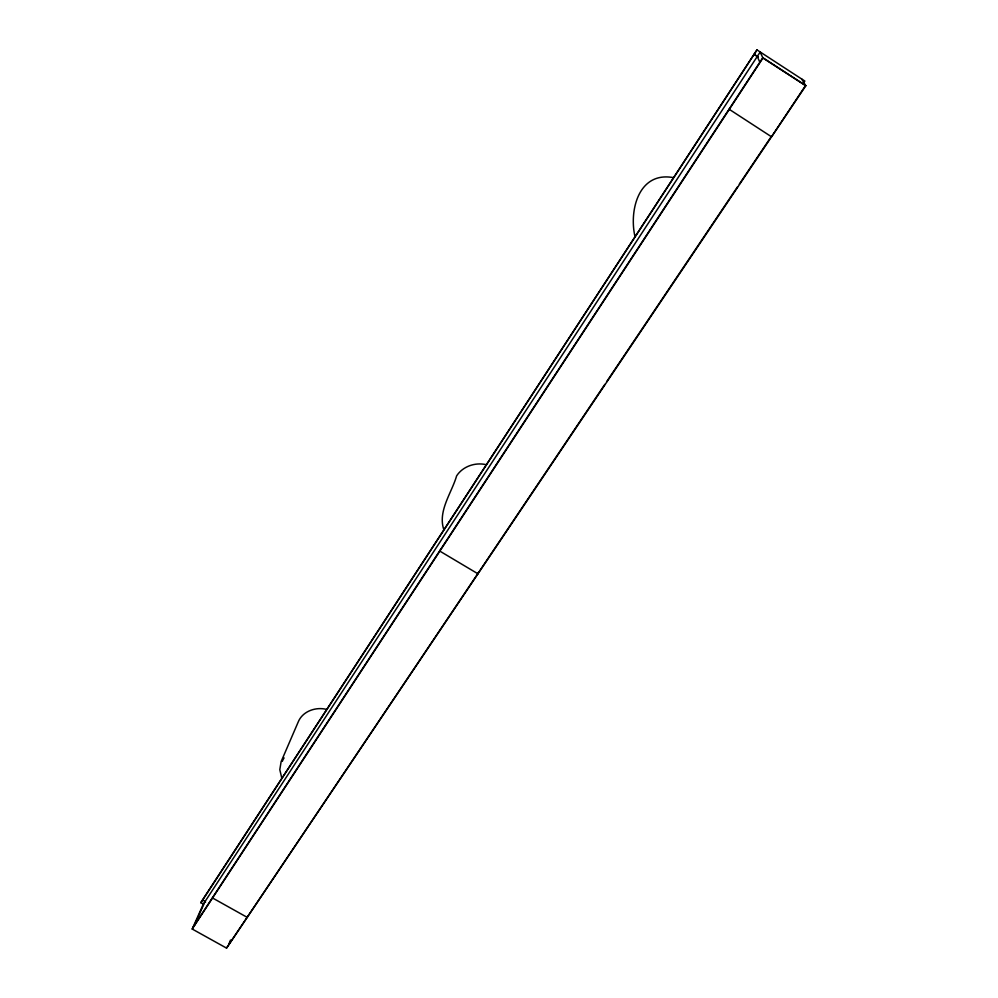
<?xml version="1.0" encoding="UTF-8"?>
<svg xmlns="http://www.w3.org/2000/svg" width="998" height="998" viewBox="0 0 998 998"><rect width="100%" height="100%" fill="white"/><g stroke="black" fill="none" stroke-linecap="round" stroke-linejoin="round"><path stroke-width="1.5" d="M478.217 572.902L477.967 573.813L439.831 551.121L440.118 550.235M247.679 916.152L247.192 917.349L212.549 897.988L213.061 896.803M228.816 944.233L230.513 940.029M226.534 948.1L805.798 85.791L762.946 58.009L760.152 52.071L203.23 904.325L192.202 929.026L226.534 948.1L604.85 384.355M194.498 925.146L204.952 901.693M203.367 904.413L200.972 902.354L756.971 49.9L804.85 81.063L803.39 83.246M202.694 899.722L205.588 902.042M200.71 902.928L756.971 49.9M192.739 927.816L762.809 57.709L805.598 85.466L771.529 136.801L729.076 109.206M192.202 929.026L762.946 58.009M606.584 381.772L737.559 186.763M739.293 184.181L770.518 137.687M673.101 177.569C638.97 171.431 629.039 209.78 634.865 236.077M485.926 464.619C475.073 462.174 462.735 466.403 456.61 475.909C451.707 492.887 437.773 510.851 443.698 529.302M326.346 709.353C315.555 706.671 302.369 711.312 298.128 722.19L281.137 761.611L279.802 769.645L281.698 777.766M801.743 79.042L805.798 85.791M757.27 56.474L759.84 62.25M282.309 761.362A26.21 22.218 20.3 0 1 284.081 757.906M757.993 56.849L754.089 54.316L758.056 56.986"/></g></svg>
